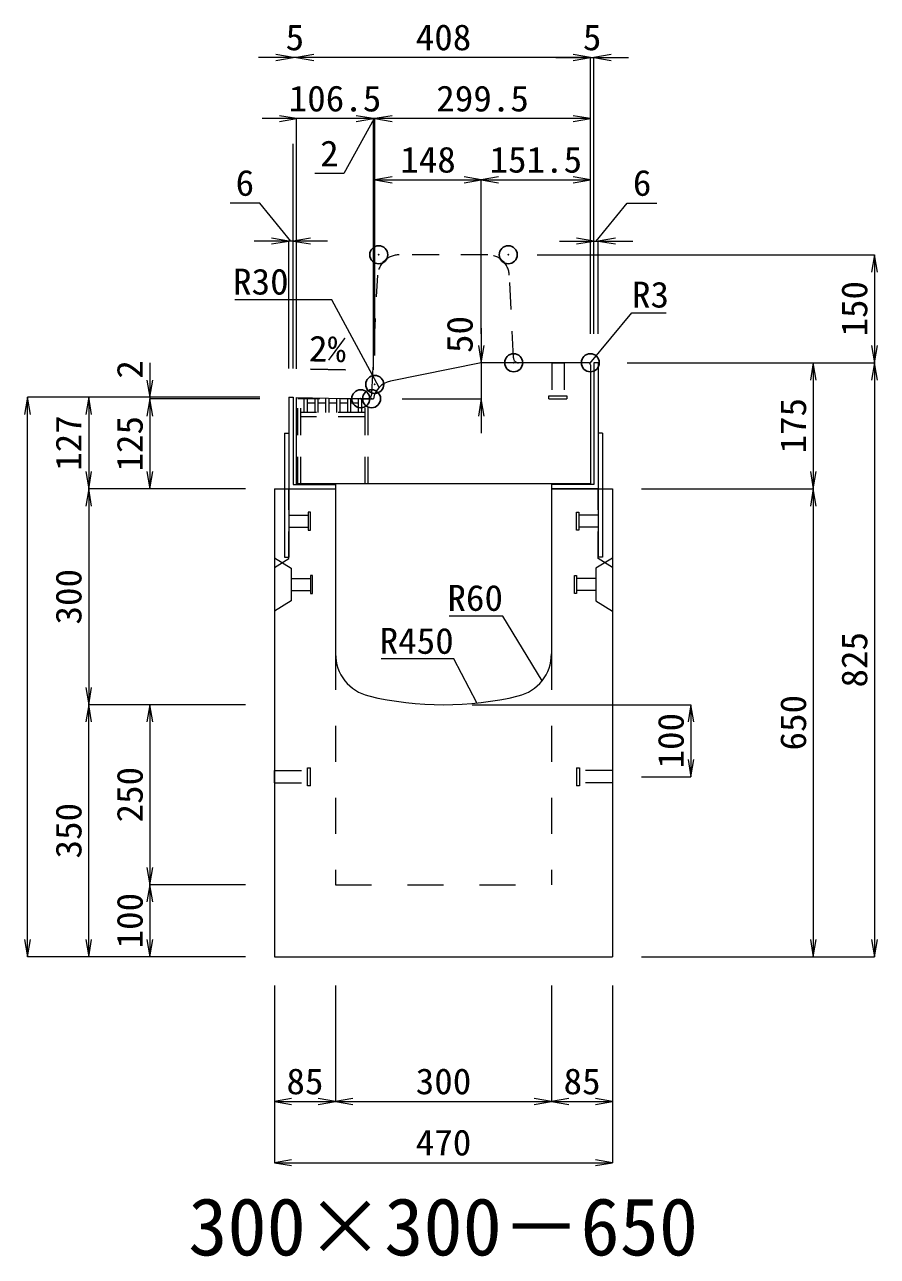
# Model space of a CAD drawing. Units: millimetres at full size. Extents: x -1809 to 57027, y -20349 to 17321.
# Drawn here: x 1818 to 3003, y -5712 to -4001 of the extents above; entities that cross this region are included whole.
import ezdxf
from ezdxf.enums import TextEntityAlignment as Align

# ---------------------------------------------------------------- set-up
doc = ezdxf.new("R2010")
doc.units = ezdxf.units.MM
doc.header["$LTSCALE"] = 50
doc.header["$PDMODE"] = 32
doc.header["$PDSIZE"] = 25
doc.linetypes.add('USER1', pattern=[2, 1, -1])
doc.linetypes.add('USER2', pattern=[1.35, 0.75, -0.6])
for name, color, linetype, lineweight in [('インサート', 3, 'USER2', 9), ('グレーチング', 7, 'USER2', 5), ('受枠', 3, 'Continuous', 5), ('寸法線', 7, 'Continuous', 13), ('引出線', 4, 'Continuous', 13), ('本体', 2, 'Continuous', 13)]:
    doc.layers.add(name, color=color, linetype=linetype, lineweight=lineweight)
doc.layers.add('作業エリア', color=11, linetype='Continuous')
doc.layers.add('文字', color=7, linetype='Continuous')
doc.styles.add('ＭＳ 明朝', font='')
doc.styles.get('ＭＳ 明朝').set_extended_font_data('MS Mincho')

# ---------------------------------------------------------------- blocks, each defined once
blk = doc.blocks.new('open_arrow')
at = {"color": 0, "linetype": 'Continuous', "lineweight": -2}
blk.add_lwpolyline([(7.5, 1.25), (0, 0), (7.5, -1.25)], dxfattribs=at)

msp = doc.modelspace()

# ---------------------------------------------------------------- linework, layer by layer
at = {"layer": 'インサート'}
for p, q in [((2550.5, -4471.05), (2550.5, -4517.05)), ((2550.5, -4471.05), (2567.5, -4471.05)), ((2567.5, -4471.05), (2567.5, -4517.05)), ((2546.5, -4521.05), (2546.5, -4517.05)), ((2546.5, -4517.05), (2571.5, -4517.05)), ((2571.5, -4517.05), (2571.5, -4521.05)), ((2546.5, -4521.05), (2571.5, -4521.05)), ((2185, -4682.55), (2212, -4682.55)), ((2185, -4682.55), (2185, -4699.55)), ((2215, -4678.55), (2212, -4678.55)), ((2212, -4678.55), (2212, -4703.55)), ((2215, -4703.55), (2215, -4678.55)), ((2585, -4678.55), (2588, -4678.55)), ((2585, -4703.55), (2585, -4678.55)), ((2588, -4678.55), (2588, -4703.55)), ((2615, -4682.55), (2588, -4682.55)), ((2615, -4682.55), (2615, -4699.55)), ((2185, -4699.55), (2212, -4699.55)), ((2212, -4703.55), (2215, -4703.55)), ((2588, -4703.55), (2585, -4703.55)), ((2615, -4699.55), (2588, -4699.55)), ((2188.2, -4770.55), (2215.2, -4770.55)), ((2188.2, -4770.55), (2188.2, -4787.55)), ((2218.2, -4766.55), (2215.2, -4766.55)), ((2215.2, -4766.55), (2215.2, -4791.55)), ((2218.2, -4791.55), (2218.2, -4766.55)), ((2581.8, -4766.55), (2584.8, -4766.55)), ((2581.8, -4791.55), (2581.8, -4766.55)), ((2584.8, -4766.55), (2584.8, -4791.55)), ((2611.8, -4770.55), (2584.8, -4770.55)), ((2611.8, -4770.55), (2611.8, -4787.55)), ((2188.2, -4787.55), (2215.2, -4787.55)), ((2611.8, -4787.55), (2584.8, -4787.55)), ((2215.2, -4791.55), (2218.2, -4791.55)), ((2584.8, -4791.55), (2581.8, -4791.55)), ((2165, -5037.55), (2211, -5037.55)), ((2165, -5054.55), (2165, -5037.55)), ((2211, -5058.55), (2211, -5033.55)), ((2211, -5033.55), (2215, -5033.55)), ((2215, -5058.55), (2215, -5033.55)), ((2585, -5033.55), (2589, -5033.55)), ((2585, -5033.55), (2585, -5058.55)), ((2589, -5033.55), (2589, -5058.55)), ((2635, -5037.55), (2589, -5037.55)), ((2635, -5037.55), (2635, -5054.55)), ((2165, -5054.55), (2211, -5054.55)), ((2215, -5058.55), (2211, -5058.55)), ((2589, -5058.55), (2585, -5058.55)), ((2635, -5054.55), (2589, -5054.55))]:
    msp.add_line(p, q, dxfattribs=at)
at = {"layer": 'グレーチング'}
for p, q in [((2197.5, -4639.05), (2197.5, -4521.05)), ((2295.5, -4521.05), (2197.5, -4521.05)), ((2202, -4639.05), (2202, -4521.05)), ((2206.5, -4540.05), (2206.5, -4521.05)), ((2211, -4540.05), (2211, -4521.05)), ((2221.6, -4527.05), (2211, -4527.05)), ((2221.6, -4540.05), (2221.6, -4521.05)), ((2226.1, -4540.05), (2226.1, -4521.05)), ((2236.7, -4527.05), (2226.1, -4527.05)), ((2236.7, -4540.05), (2236.7, -4521.05)), ((2241.2, -4540.05), (2241.2, -4521.05)), ((2251.8, -4527.05), (2241.2, -4527.05)), ((2251.8, -4540.05), (2251.8, -4521.05)), ((2256.3, -4540.05), (2256.3, -4521.05)), ((2266.9, -4527.05), (2256.3, -4527.05)), ((2266.9, -4540.05), (2266.9, -4521.05)), ((2271.4, -4540.05), (2271.4, -4521.05)), ((2282, -4527.05), (2271.4, -4527.05)), ((2282, -4540.05), (2282, -4521.05)), ((2286.5, -4540.05), (2286.5, -4521.05)), ((2291, -4639.05), (2291, -4521.05)), ((2295.5, -4639.05), (2295.5, -4521.05)), ((2291, -4540.05), (2202, -4540.05)), ((2291, -4546.05), (2202, -4546.05))]:
    msp.add_line(p, q, dxfattribs=at)
at = {"layer": '作業エリア'}
for p in [(2310, -4321.05), (2490, -4321.05), (2497.5, -4471.05), (2604, -4471.05), (2304.5, -4501.05), (2285, -4521.05), (2300, -4521.05)]:
    msp.add_point(p, dxfattribs=at)
at = {"layer": '受枠'}
for p, q in [((2609, -4471.05), (2609, -4640.05)), ((2615, -4471.05), (2609, -4471.05)), ((2615, -4471.05), (2615, -4741.05)), ((2185, -4519.05), (2185, -4741.05)), ((2185, -4519.05), (2191, -4519.05)), ((2191, -4519.05), (2191, -4640.05)), ((2179, -4569.05), (2179, -4741.05)), ((2179, -4569.05), (2185, -4569.05)), ((2621, -4569.05), (2615, -4569.05)), ((2621, -4569.05), (2621, -4741.05)), ((2185, -4646.05), (2250, -4646.05)), ((2191, -4640.05), (2250, -4640.05)), ((2250, -4640.05), (2250, -4646.05)), ((2550, -4640.05), (2550, -4646.05)), ((2609, -4640.05), (2550, -4640.05)), ((2615, -4646.05), (2550, -4646.05)), ((2179, -4741.05), (2185, -4741.05)), ((2621, -4741.05), (2615, -4741.05))]:
    msp.add_line(p, q, dxfattribs=at)
at = {"layer": '寸法線'}
for p, q in [((2244, -4046.93), (2143, -4046.93)), ((2604, -4046.93), (2196, -4046.93)), ((2556, -4046.93), (2657, -4046.93)), ((2604, -4431.03), (2604, -4046.93)), ((2604, -4431.03), (2604, -4046.93)), ((2609, -4431.03), (2609, -4046.93)), ((2302.57, -4131.93), (2148, -4131.93)), ((2196, -4479.25), (2196, -4131.93)), ((2352.5, -4131.93), (2254.57, -4131.93)), ((2303.53, -4131.93), (2261.69, -4208.3)), ((2302.57, -4481.03), (2302.57, -4131.93)), ((2604, -4131.93), (2304.5, -4131.93)), ((2304.5, -4461.03), (2304.5, -4131.93)), ((2604, -4431.03), (2604, -4131.93)), ((2191, -4479.03), (2191, -4166.91)), ((2196, -4479.25), (2196, -4176.93)), ((2196, -4479.25), (2196, -4176.93)), ((2302.57, -4481.03), (2302.57, -4178.69)), ((2304.5, -4461.03), (2304.5, -4176.93)), ((2261.69, -4208.3), (2221.28, -4208.3)), ((2304.5, -4216.93), (2452.5, -4216.93)), ((2304.5, -4461.03), (2304.5, -4216.93)), ((2452.5, -4431.03), (2452.5, -4216.93)), ((2452.5, -4216.93), (2604, -4216.93)), ((2452.5, -4431.03), (2452.5, -4216.93)), ((2604, -4431.03), (2604, -4216.93)), ((2144.67, -4249.13), (2103.44, -4249.13)), ((2188, -4301.93), (2144.67, -4249.13)), ((2612, -4301.93), (2655.33, -4249.13)), ((2655.33, -4249.13), (2696.56, -4249.13)), ((2239, -4301.93), (2137, -4301.93)), ((2185, -4479.03), (2185, -4301.93)), ((2191, -4479.03), (2191, -4301.93)), ((2561, -4301.93), (2663, -4301.93)), ((2609, -4431.03), (2609, -4301.93)), ((2615, -4431.03), (2615, -4301.93)), ((2530.02, -4321.05), (2998.78, -4321.05)), ((2998.78, -4321.05), (2998.78, -4471.05)), ((2452.5, -4423.05), (2452.5, -4569.05)), ((1992.06, -4471.05), (1992.06, -4569.05)), ((2655.02, -4471.05), (2913.78, -4471.05)), ((2655.02, -4471.05), (2998.78, -4471.05)), ((2655.02, -4471.05), (2998.78, -4471.05)), ((2913.78, -4471.05), (2913.78, -4646.05)), ((2998.78, -4471.05), (2998.78, -5296.05)), ((1822.06, -5296.05), (1822.06, -4519.05)), ((2144.98, -4519.05), (1822.06, -4519.05)), ((1907.06, -4519.05), (1907.06, -4646.05)), ((2144.98, -4519.05), (1907.06, -4519.05)), ((2144.98, -4519.05), (1992.06, -4519.05)), ((2144.98, -4521.05), (1992.06, -4521.05)), ((1992.06, -4521.05), (1992.06, -4646.05)), ((2144.98, -4521.05), (1992.06, -4521.05)), ((2342.59, -4521.05), (2452.5, -4521.05)), ((2124.98, -4646.05), (1907.06, -4646.05)), ((1907.06, -4646.05), (1907.06, -4946.05)), ((2124.98, -4646.05), (1907.06, -4646.05)), ((2124.98, -4646.05), (1992.06, -4646.05)), ((2675.02, -4646.05), (2913.78, -4646.05)), ((2675.02, -4646.05), (2913.78, -4646.05)), ((2913.78, -4646.05), (2913.78, -5296.05)), ((2124.98, -4946.05), (1907.06, -4946.05)), ((1907.06, -5296.05), (1907.06, -4946.05)), ((2124.98, -4946.05), (1907.06, -4946.05)), ((1992.06, -4946.05), (1992.06, -5196.05)), ((2124.98, -4946.05), (1992.06, -4946.05)), ((2440.02, -4946.05), (2743.78, -4946.05)), ((2743.78, -4946.05), (2743.78, -5046.05)), ((2675.02, -5046.05), (2743.78, -5046.05)), ((2124.98, -5196.05), (1992.06, -5196.05)), ((1992.06, -5196.05), (1992.06, -5296.05)), ((2124.98, -5196.05), (1992.06, -5196.05)), ((2124.98, -5296.05), (1822.06, -5296.05)), ((2124.98, -5296.05), (1907.06, -5296.05)), ((2124.98, -5296.05), (1992.06, -5296.05)), ((2675.02, -5296.05), (2913.78, -5296.05)), ((2675.02, -5296.05), (2998.78, -5296.05)), ((2165, -5336.07), (2165, -5497.21)), ((2165, -5336.07), (2165, -5582.21)), ((2250, -5336.07), (2250, -5497.21)), ((2250, -5336.07), (2250, -5497.21)), ((2550, -5336.07), (2550, -5497.21)), ((2550, -5336.07), (2550, -5497.21)), ((2635, -5336.07), (2635, -5497.21)), ((2635, -5336.07), (2635, -5582.21)), ((2165, -5497.21), (2250, -5497.21)), ((2250, -5497.21), (2550, -5497.21)), ((2550, -5497.21), (2635, -5497.21)), ((2165, -5582.21), (2635, -5582.21))]:
    msp.add_line(p, q, dxfattribs=at)
at = {"layer": '引出線'}
for points in [[(2310.6, -4505.19), (2244.87, -4383.51), (2184.87, -4383.51), (2110.2, -4383.51)], [(2603.12, -4471.93), (2661.85, -4401.57), (2709.57, -4401.57)], [(2264, -4481.04), (2215.26, -4480.06), (2264, -4481.04)], [(2537.07, -4912.74), (2482.66, -4822.84), (2407.98, -4822.84)], [(2446.44, -4943.65), (2414.22, -4882.51), (2313.21, -4882.51)]]:
    msp.add_lwpolyline(points, dxfattribs=at)
at = {"layer": '本体', "linetype": 'USER2', "lineweight": 9}
for p, q in [((2461.46, -4321.05), (2338.54, -4321.05)), ((2300.33, -4514.4), (2308.57, -4349.56)), ((2497.17, -4464.4), (2491.43, -4349.56)), ((2185, -4743.05), (2185, -4646.05)), ((2615, -4743.05), (2615, -4646.05)), ((2165, -4755.55), (2185, -4743.05)), ((2635, -4755.55), (2615, -4743.05))]:
    msp.add_line(p, q, dxfattribs=at)
at = {"layer": '本体'}
for p, q in [((2452.5, -4471.05), (2326.19, -4496.66)), ((2601, -4471.05), (2452.5, -4471.05)), ((2604, -4474.05), (2604, -4639.05)), ((2196, -4639.05), (2196, -4519.27)), ((2196, -4519.27), (2285, -4521.05)), ((2285, -4521.05), (2302.57, -4521.05)), ((2165, -4646.05), (2165, -5296.05)), ((2165, -4646.05), (2250, -4646.05)), ((2604, -4639.05), (2196, -4639.05)), ((2250, -4646.05), (2250, -4875.53)), ((2550, -4646.05), (2635, -4646.05)), ((2550, -4646.05), (2550, -4875.53)), ((2635, -4646.05), (2635, -5296.05)), ((2165, -5296.05), (2635, -5296.05))]:
    msp.add_line(p, q, dxfattribs=at)
at = {"layer": '本体', "lineweight": 9}
for p, q in [((2165, -4742.05), (2188.2, -4756.55)), ((2188.2, -4756.55), (2188.2, -4801.55)), ((2634.58, -4742.31), (2611.8, -4756.55)), ((2611.8, -4756.55), (2611.8, -4801.55)), ((2188.2, -4801.55), (2165, -4816.05)), ((2611.8, -4801.55), (2635, -4816.05))]:
    msp.add_line(p, q, dxfattribs=at)
at = {"layer": '本体', "linetype": 'USER1', "lineweight": 15}
for p, q in [((2250, -4875.53), (2250, -5196.05)), ((2550, -4875.53), (2550, -5196.05)), ((2250, -5196.05), (2550, -5196.05))]:
    msp.add_line(p, q, dxfattribs=at)
at = {"layer": '本体', "linetype": 'USER2', "lineweight": 9}
for centre, radius, start, end in [((2338.54, -4351.05), 30, 90, 177.13759), ((2461.46, -4351.05), 30, 2.86241, 90), ((2504.16, -4464.05), 7, 182.86241, 270), ((2293.34, -4514.05), 7, 270, 357.13759)]:
    msp.add_arc(centre, radius, start, end, dxfattribs=at)
at = {"layer": '本体'}
for centre, radius, start, end in [((2601, -4474.05), 3, 0, 90), ((2332.15, -4526.06), 30, 101.45875, 170.39512), ((2310, -4875.53), 60, 180, 256.65764), ((2490, -4875.53), 60, 283.34236, 0), ((2400, -4496.05), 450, 256.65764, 283.34236)]:
    msp.add_arc(centre, radius, start, end, dxfattribs=at)

# ---------------------------------------------------------------- block references
at = {"layer": '寸法線', "xscale": 3.2, "yscale": 3.2}
for p, rotation in [((2191, -4046.93), 180), ((2604, -4046.93), 180), ((2604, -4046.93), 180), ((2196, -4131.93), 180), ((2302.57, -4131.93), 180), ((2302.57, -4131.93), 180), ((2604, -4131.93), 180), ((2452.5, -4216.93), 180), ((2604, -4216.93), 180), ((2185, -4301.93), 180), ((2609, -4301.93), 180), ((2998.78, -4321.05), 270), ((2452.5, -4471.05), 90), ((2998.78, -4471.05), 90), ((2913.78, -4471.05), 270), ((2998.78, -4471.05), 270), ((1992.06, -4519.05), 90), ((1822.06, -4519.05), 270), ((1907.06, -4519.05), 270), ((1992.06, -4521.05), 270), ((1992.06, -4521.05), 270), ((2452.5, -4521.05), 270), ((1907.06, -4646.05), 90), ((1992.06, -4646.05), 90), ((2913.78, -4646.05), 90), ((1907.06, -4646.05), 270), ((2913.78, -4646.05), 270), ((1907.06, -4946.05), 90), ((1907.06, -4946.05), 270), ((1992.06, -4946.05), 270), ((2743.78, -4946.05), 270), ((2743.78, -5046.05), 90), ((1992.06, -5196.05), 90), ((1992.06, -5196.05), 270), ((1822.06, -5296.05), 90), ((1907.06, -5296.05), 90), ((1992.06, -5296.05), 90), ((2913.78, -5296.05), 90), ((2998.78, -5296.05), 90), ((2250, -5497.21), 180), ((2550, -5497.21), 180), ((2635, -5497.21), 180), ((2635, -5582.21), 180)]:
    msp.add_blockref('open_arrow', p, dxfattribs=dict(at, rotation=rotation))
for p in [(2196, -4046.93), (2196, -4046.93), (2609, -4046.93), (2304.5, -4131.93), (2304.5, -4131.93), (2304.5, -4216.93), (2452.5, -4216.93), (2191, -4301.93), (2615, -4301.93), (2165, -5497.21), (2250, -5497.21), (2550, -5497.21), (2165, -5582.21)]:
    msp.add_blockref('open_arrow', p, dxfattribs=at)
at = {"layer": '引出線'}
for p, xscale, yscale, rotation in [((2264, -4481.04), 0.0533, 0.0533, 178.9), ((2603.12, -4471.93), 0.0533, 0.0533, 50.2), ((2310.6, -4505.19), 0.0533, 0.0533, 118.4), ((2537.07, -4912.74), 0.0444, 0.0444, 121.2), ((2446.44, -4943.65), 0.0444, 0.0444, 117.8)]:
    msp.add_blockref('open_arrow', p, dxfattribs=dict(at, xscale=xscale, yscale=yscale, rotation=rotation))

# ---------------------------------------------------------------- texts
at = {"layer": '寸法線', "style": 'ＭＳ 明朝', "width": 1.05}
for s, p in [('5', (2193.5, -4018.91)), ('408', (2400, -4018.91)), ('5', (2606.5, -4018.91)), ('106.5', (2249.28, -4103.91)), ('299.5', (2454.25, -4103.91)), ('2', (2241.48, -4180.28)), ('148', (2378.5, -4188.91)), ('151.5', (2528.25, -4188.91)), ('6', (2124.05, -4221.11)), ('6', (2675.95, -4221.11)), ('85', (2207.5, -5469.19)), ('300', (2400, -5469.19)), ('85', (2592.5, -5469.19)), ('470', (2400, -5554.19))]:
    msp.add_text(s, height=36.03, dxfattribs=at).set_placement(p, align=Align.MIDDLE_CENTER)
for s, p in [('150', (2970.76, -4396.05)), ('50', (2422.5, -4431.79)), ('2', (1964.06, -4480.2)), ('175', (2885.76, -4558.55)), ('127', (1879.04, -4582.55)), ('125', (1964.04, -4583.55)), ('300', (1879.04, -4796.05)), ('825', (2970.76, -4883.55)), ('650', (2885.76, -4971.05)), ('100', (2715.76, -4996.05)), ('250', (1964.04, -5071.05)), ('350', (1879.04, -5121.05)), ('100', (1964.04, -5246.05))]:
    msp.add_text(s, height=36.03, rotation=90, dxfattribs=at).set_placement(p, align=Align.MIDDLE_CENTER)
at = {"layer": '引出線', "style": 'ＭＳ 明朝', "width": 1.05}
for s, p in [('R30', (2184.87, -4340.31)), ('R60', (2482.66, -4779.64)), ('R450', (2414.22, -4839.31))]:
    msp.add_text(s, height=36.03, dxfattribs=at).set_placement(p, align=Align.TOP_RIGHT)
msp.add_text('R3', height=36.03, dxfattribs=at).set_placement((2661.85, -4358.37), align=Align.TOP_LEFT)
msp.add_text('2%', height=36.03, rotation=358.854, dxfattribs=at).set_placement((2264.94, -4434.14), align=Align.TOP_RIGHT)
at = {"layer": '文字', "style": 'ＭＳ 明朝'}
msp.add_text('300×300－650', height=80.06, dxfattribs=at).set_placement((2399.52, -5671.03), align=Align.MIDDLE_CENTER)

doc.saveas('drawing.dxf')
